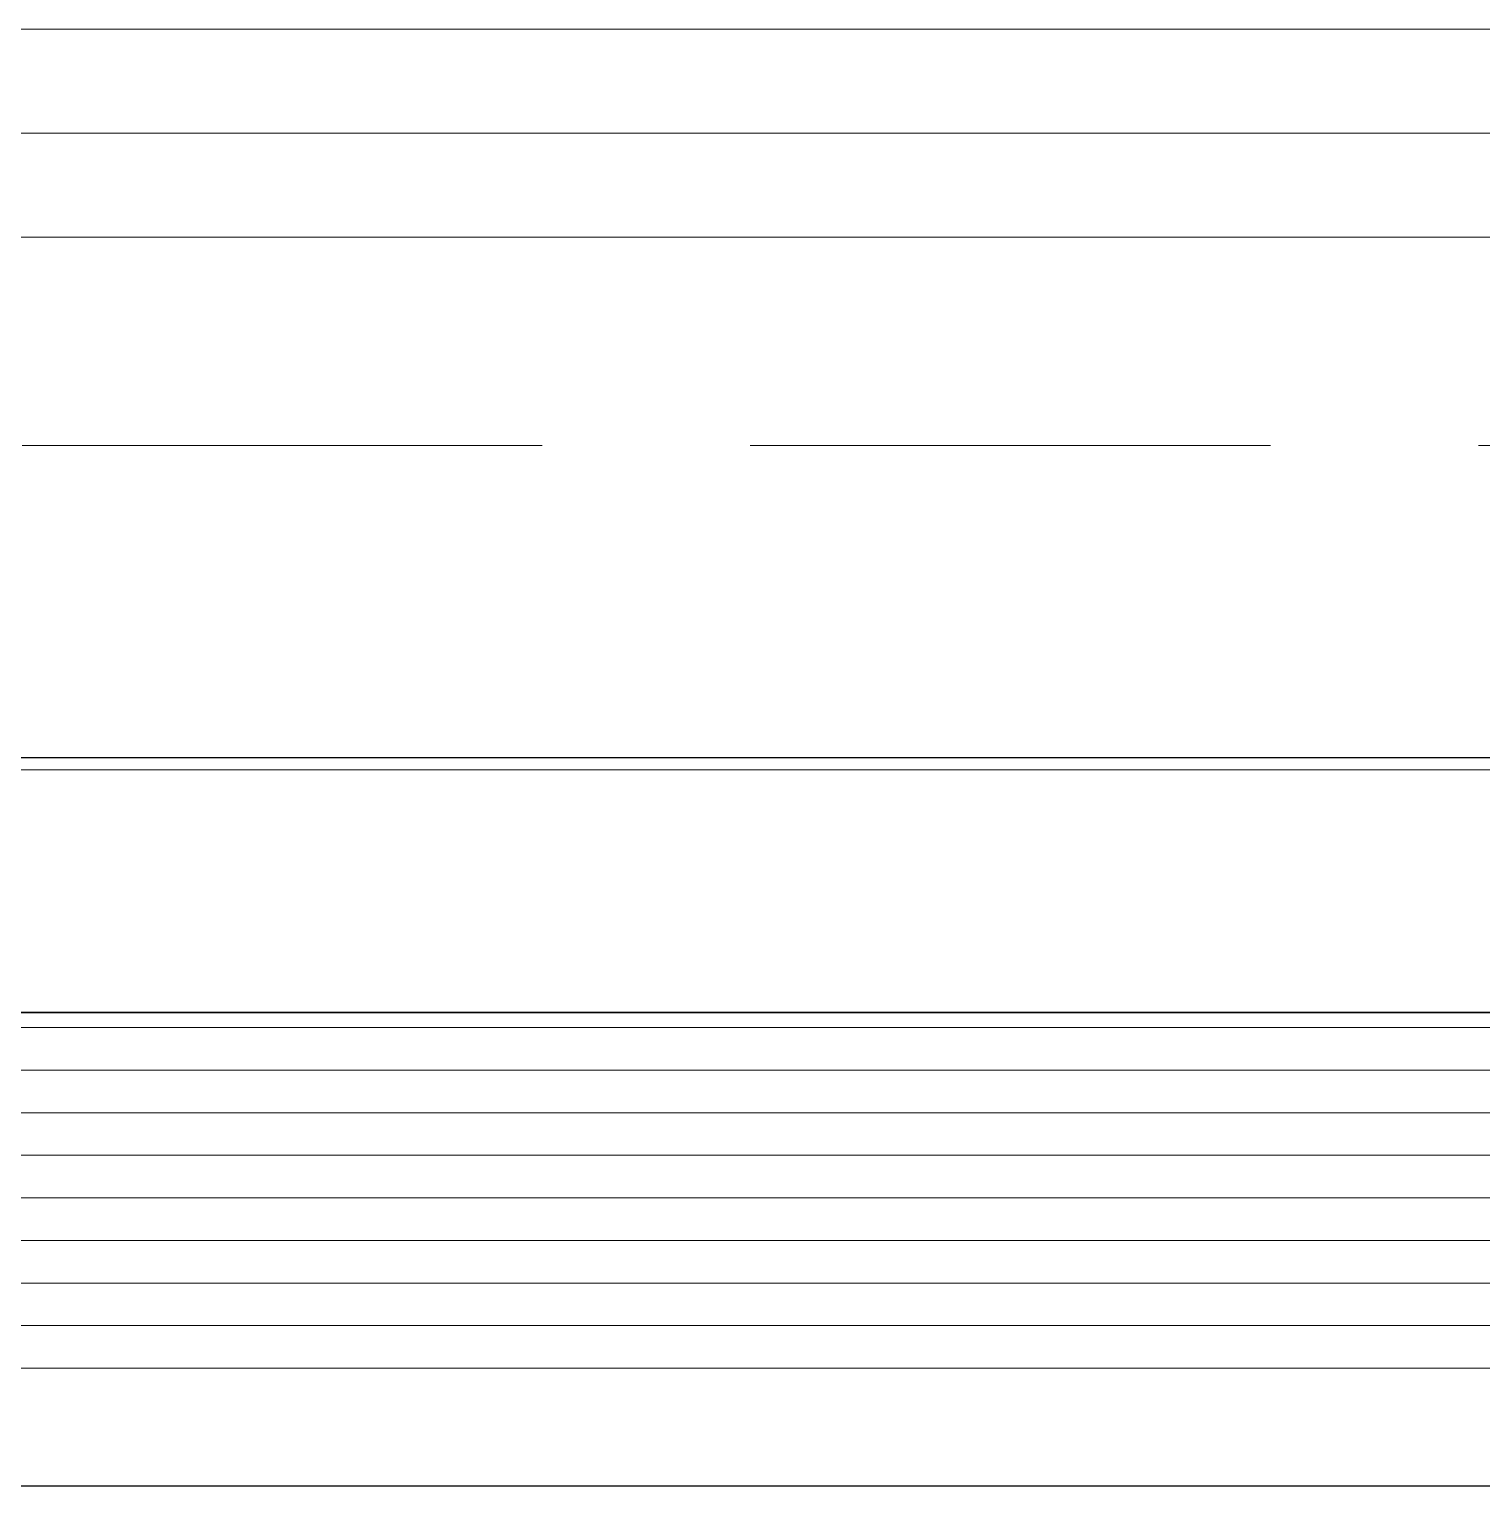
# Model space of a CAD drawing. Extents: x -518115 to 389031, y -231062 to 1628073.
# Drawn here: x 45370 to 46068, y 594849 to 595549 of the extents above; entities that cross this region are included whole.
import ezdxf

# ---------------------------------------------------------------- set-up
doc = ezdxf.new("R2010")
doc.units = 0
doc.header["$LTSCALE"] = 1000
doc.header["$MEASUREMENT"] = 0
doc.linetypes.add('DASH', pattern=[0.35, 0.25, -0.1])
doc.linetypes.add('DOTE', pattern=[2.42, 2, -0.2, 0.02, -0.2])
for name, color, linetype, lineweight in [('DOTE', 19, 'DOTE', 9), ('平面-栏杆', 135, 'Continuous', 15), ('平面-看线', 45, 'Continuous', 15), ('平面-空调预留孔', 173, 'Continuous', 15)]:
    doc.layers.add(name, color=color, linetype=linetype, lineweight=lineweight)
doc.layers.add('看线', color=251, linetype='Continuous')

# ---------------------------------------------------------------- blocks, each defined once
blk = doc.blocks.new('gdgdgdrgdfsfs')
at = {"layer": '平面-空调预留孔'}
for p, q in [((703030.02, 763961.62), (701455.02, 763961.62)), ((703023.86, 763845.19), (701461.18, 763845.19)), ((703023.86, 763844.89), (701461.18, 763844.89)), ((703023.86, 763837.79), (701461.18, 763837.79)), ((703026.17, 763817.33), (701458.87, 763817.33)), ((703026.17, 763796.87), (701458.87, 763796.87)), ((703026.17, 763776.42), (701458.87, 763776.42)), ((703026.17, 763755.96), (701458.87, 763755.96)), ((703026.17, 763735.5), (701458.87, 763735.5)), ((703026.17, 763715.04), (701458.87, 763715.04)), ((703026.17, 763694.59), (701458.87, 763694.59)), ((703026.17, 763674.13), (701458.87, 763674.13))]:
    blk.add_line(p, q, dxfattribs=at)
blk = doc.blocks.new('HFHFTHFD')
at = {"layer": 'DOTE', "linetype": 'DOTE', "ltscale": 0.3}
blk.add_line((472616.58, 595448.81), (418616.58, 595448.81), dxfattribs=at)

msp = doc.modelspace()

# ---------------------------------------------------------------- linework, layer by layer
at = {"layer": '平面-栏杆'}
for points in [[(46666.58, 595498.81), (42016.58, 595498.81)], [(46666.58, 595448.81), (42016.58, 595448.81)]]:
    msp.add_lwpolyline(points, dxfattribs=at)
at = {"layer": '平面-看线'}
msp.add_lwpolyline([(46666.58, 595548.81), (42016.58, 595548.81)], dxfattribs=at)
at = {"layer": '平面-看线', "linetype": 'DASH'}
msp.add_lwpolyline([(46666.58, 595348.81), (42016.58, 595348.81)], dxfattribs=at)
at = {"layer": '看线', "color": 202, "ltscale": 0.5}
for points in [[(42016.58, 595198.81), (46666.58, 595198.81)], [(44666.58, 595198.81), (44666.58, 594848.81), (46666.58, 594848.81), (46666.58, 595198.81)]]:
    msp.add_lwpolyline(points, dxfattribs=at)

# ---------------------------------------------------------------- block references
msp.add_blockref('HFHFTHFD', (-407300, 0))
at = {"layer": '平面-空调预留孔', "xscale": -1}
msp.add_blockref('gdgdgdrgdfsfs', (747909.1, -168768.75), dxfattribs=at)

doc.saveas('drawing.dxf')
